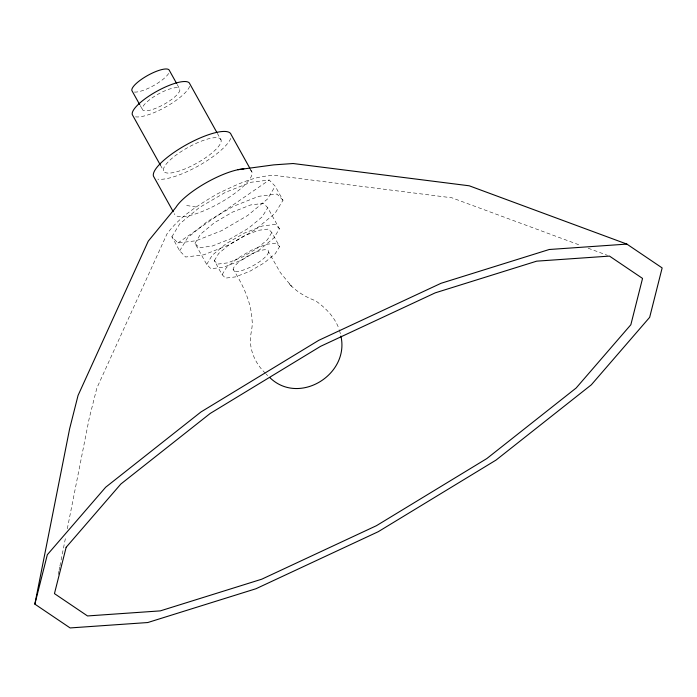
<?xml version="1.0" encoding="UTF-8"?>
<svg xmlns="http://www.w3.org/2000/svg" width="697" height="697" viewBox="0 0 697 697"><rect width="100%" height="100%" fill="white"/><g stroke="black" fill="none" stroke-linecap="round" stroke-linejoin="round"><path stroke-width="0.52" stroke-dasharray="3.48 2.61" d="M58.243 574.494L58.879 571.305M59.088 570.242L59.724 567.053M59.933 565.99L65.832 536.246M67.304 528.805L89.225 418.305L96.866 388.046L167.071 233.756C180.174 216.096 199.246 204.465 217.952 193.566C236.161 184.888 255.041 175.165 275.733 175.522L451.839 197.791L581.002 245.562M171.88 236.797L179.739 223.833L199.333 207.558L225.41 192.346L250.99 182.265L269.208 180.018L275.193 186.212L282.999 200.239L275.141 213.212L255.555 229.487L229.47 244.699L203.899 254.78L185.672 257.027L179.695 250.833L171.88 236.797L177.866 242.992L196.084 240.744L221.663 230.663L247.74 215.451L267.334 199.176L275.193 186.212M179.695 250.833L187.545 237.86L207.14 221.585L233.225 206.373L258.796 196.293L277.023 194.054L282.999 200.239M194.968 243.349L200.501 234.218L214.301 222.752L232.667 212.045L250.676 204.944L263.51 203.367L267.726 207.723L279.436 228.773L273.904 237.904L260.112 249.36L241.746 260.077L223.728 267.178L210.903 268.754L206.687 264.398L194.968 243.349L199.185 247.714L212.019 246.128L230.027 239.027L248.393 228.32L262.194 216.854L267.726 207.723M206.687 264.398L212.219 255.268L226.02 243.802L244.386 233.094L262.394 225.994L275.228 224.408L279.436 228.773M214.327 260.661L218.701 253.438L229.601 244.386L244.107 235.926L258.334 230.315L268.467 229.069L271.795 232.51L279.61 246.546L275.237 253.76L264.337 262.813L249.831 271.281L235.603 276.883L225.462 278.129L222.134 274.688L214.327 260.661L217.656 264.102L227.788 262.856L242.016 257.245L256.531 248.777L267.43 239.724L271.795 232.51M222.134 274.688L226.508 267.474L237.407 258.421L251.913 249.953L266.141 244.351L276.282 243.096L279.61 246.546M177.866 242.992L269.208 180.018M186.657 205.493L195.874 206.992M588.129 248.193L607.453 255.337M265.418 373.296C257.446 365.681 251.852 355.505 250.624 344.466C249.125 336.189 253.211 328.339 252.07 320.106C251.147 301.67 242.809 284.655 233.164 269.286M266.167 374.071L267.657 375.613M250.38 169.179L251.948 171.985M217.342 133.31L221.045 139.966A32.663 9.009 -29.1 0 1 180.288 170.678A32.663 9.009 -29.1 0 1 175.557 155.483A32.663 9.009 -29.1 0 1 221.045 139.966M177.204 84.52L179.809 89.199A21.311 5.872 -29.1 0 1 153.218 109.229A21.311 5.872 -29.1 0 1 150.134 99.322A21.311 5.872 -29.1 0 1 179.809 89.199M268.58 251.948A20.047 5.524 -29.1 0 1 241.458 270.645A20.047 5.524 -29.1 0 1 242.573 259.267A20.047 5.524 -29.1 0 1 268.58 251.948L280.246 272.449L291.433 286.162L289.037 283.679C296.321 291.512 305.443 297 315.366 300.668C325.665 307.76 335.039 317.405 339.178 329.42M140.219 105.561L142.301 109.298M160.371 165.076L163.551 170.782M339.474 330.361L340.728 335.118M189.645 86.315A32.663 9.009 -29.1 0 1 166.025 106.78A32.663 9.009 -29.1 0 1 135.54 116.835M250.005 169.798A44.111 12.163 -29.1 0 1 221.358 202.104A44.111 12.163 -29.1 0 1 174.302 213.604M230.742 138.355A44.111 12.163 -29.1 0 1 198.497 165.842A44.111 12.163 -29.1 0 1 157.836 179.129M168.648 73.438A21.311 5.872 -29.1 0 1 152.425 86.262A21.311 5.872 -29.1 0 1 133.998 92.013"/><path stroke-width="1.05" d="M237.973 169.711L273.721 164.875L293.132 163.525L469.238 185.794L626.882 244.098L662.15 267.918L649.665 317.327L591.335 384.805L496.037 460.081L378.271 531.689L255.973 588.738L147.764 622.534L70.118 627.936L34.85 604.125L69.622 428.812L78.047 395.46L148.243 241.179L175.844 207.488A44.111 12.163 -29.1 0 1 206.077 182.806A44.111 12.163 -29.1 0 1 243.889 168.883M34.85 604.125L47.335 554.716L105.665 487.238L200.963 411.962L318.729 340.345L441.027 283.296L549.236 249.5L626.882 244.098M269.8 377.565C298.804 405.933 349.789 374.733 340.903 336.085M249.866 168.247L231.116 134.565A44.111 12.163 -29.1 0 0 188.608 143.53A44.111 12.163 -29.1 0 0 153.471 176.184L173.257 211.731M216.811 132.36L189.802 83.84A32.663 9.009 -29.1 0 0 158.324 90.479A32.663 9.009 -29.1 0 0 132.308 114.656L160.371 165.076M176.69 83.579L169.397 70.484A21.311 5.872 -29.1 0 0 148.862 74.814A21.311 5.872 -29.1 0 0 131.89 90.593L139.696 104.62M66.154 547.293L54.453 593.617L87.517 615.948L160.31 610.877L261.758 579.198L376.406 525.712L486.811 458.574L576.158 388.002L630.846 324.741L642.547 278.425L609.483 256.095L536.69 261.157L435.242 292.845L320.594 346.322L210.189 413.46L120.842 484.032L66.154 547.293"/></g></svg>
